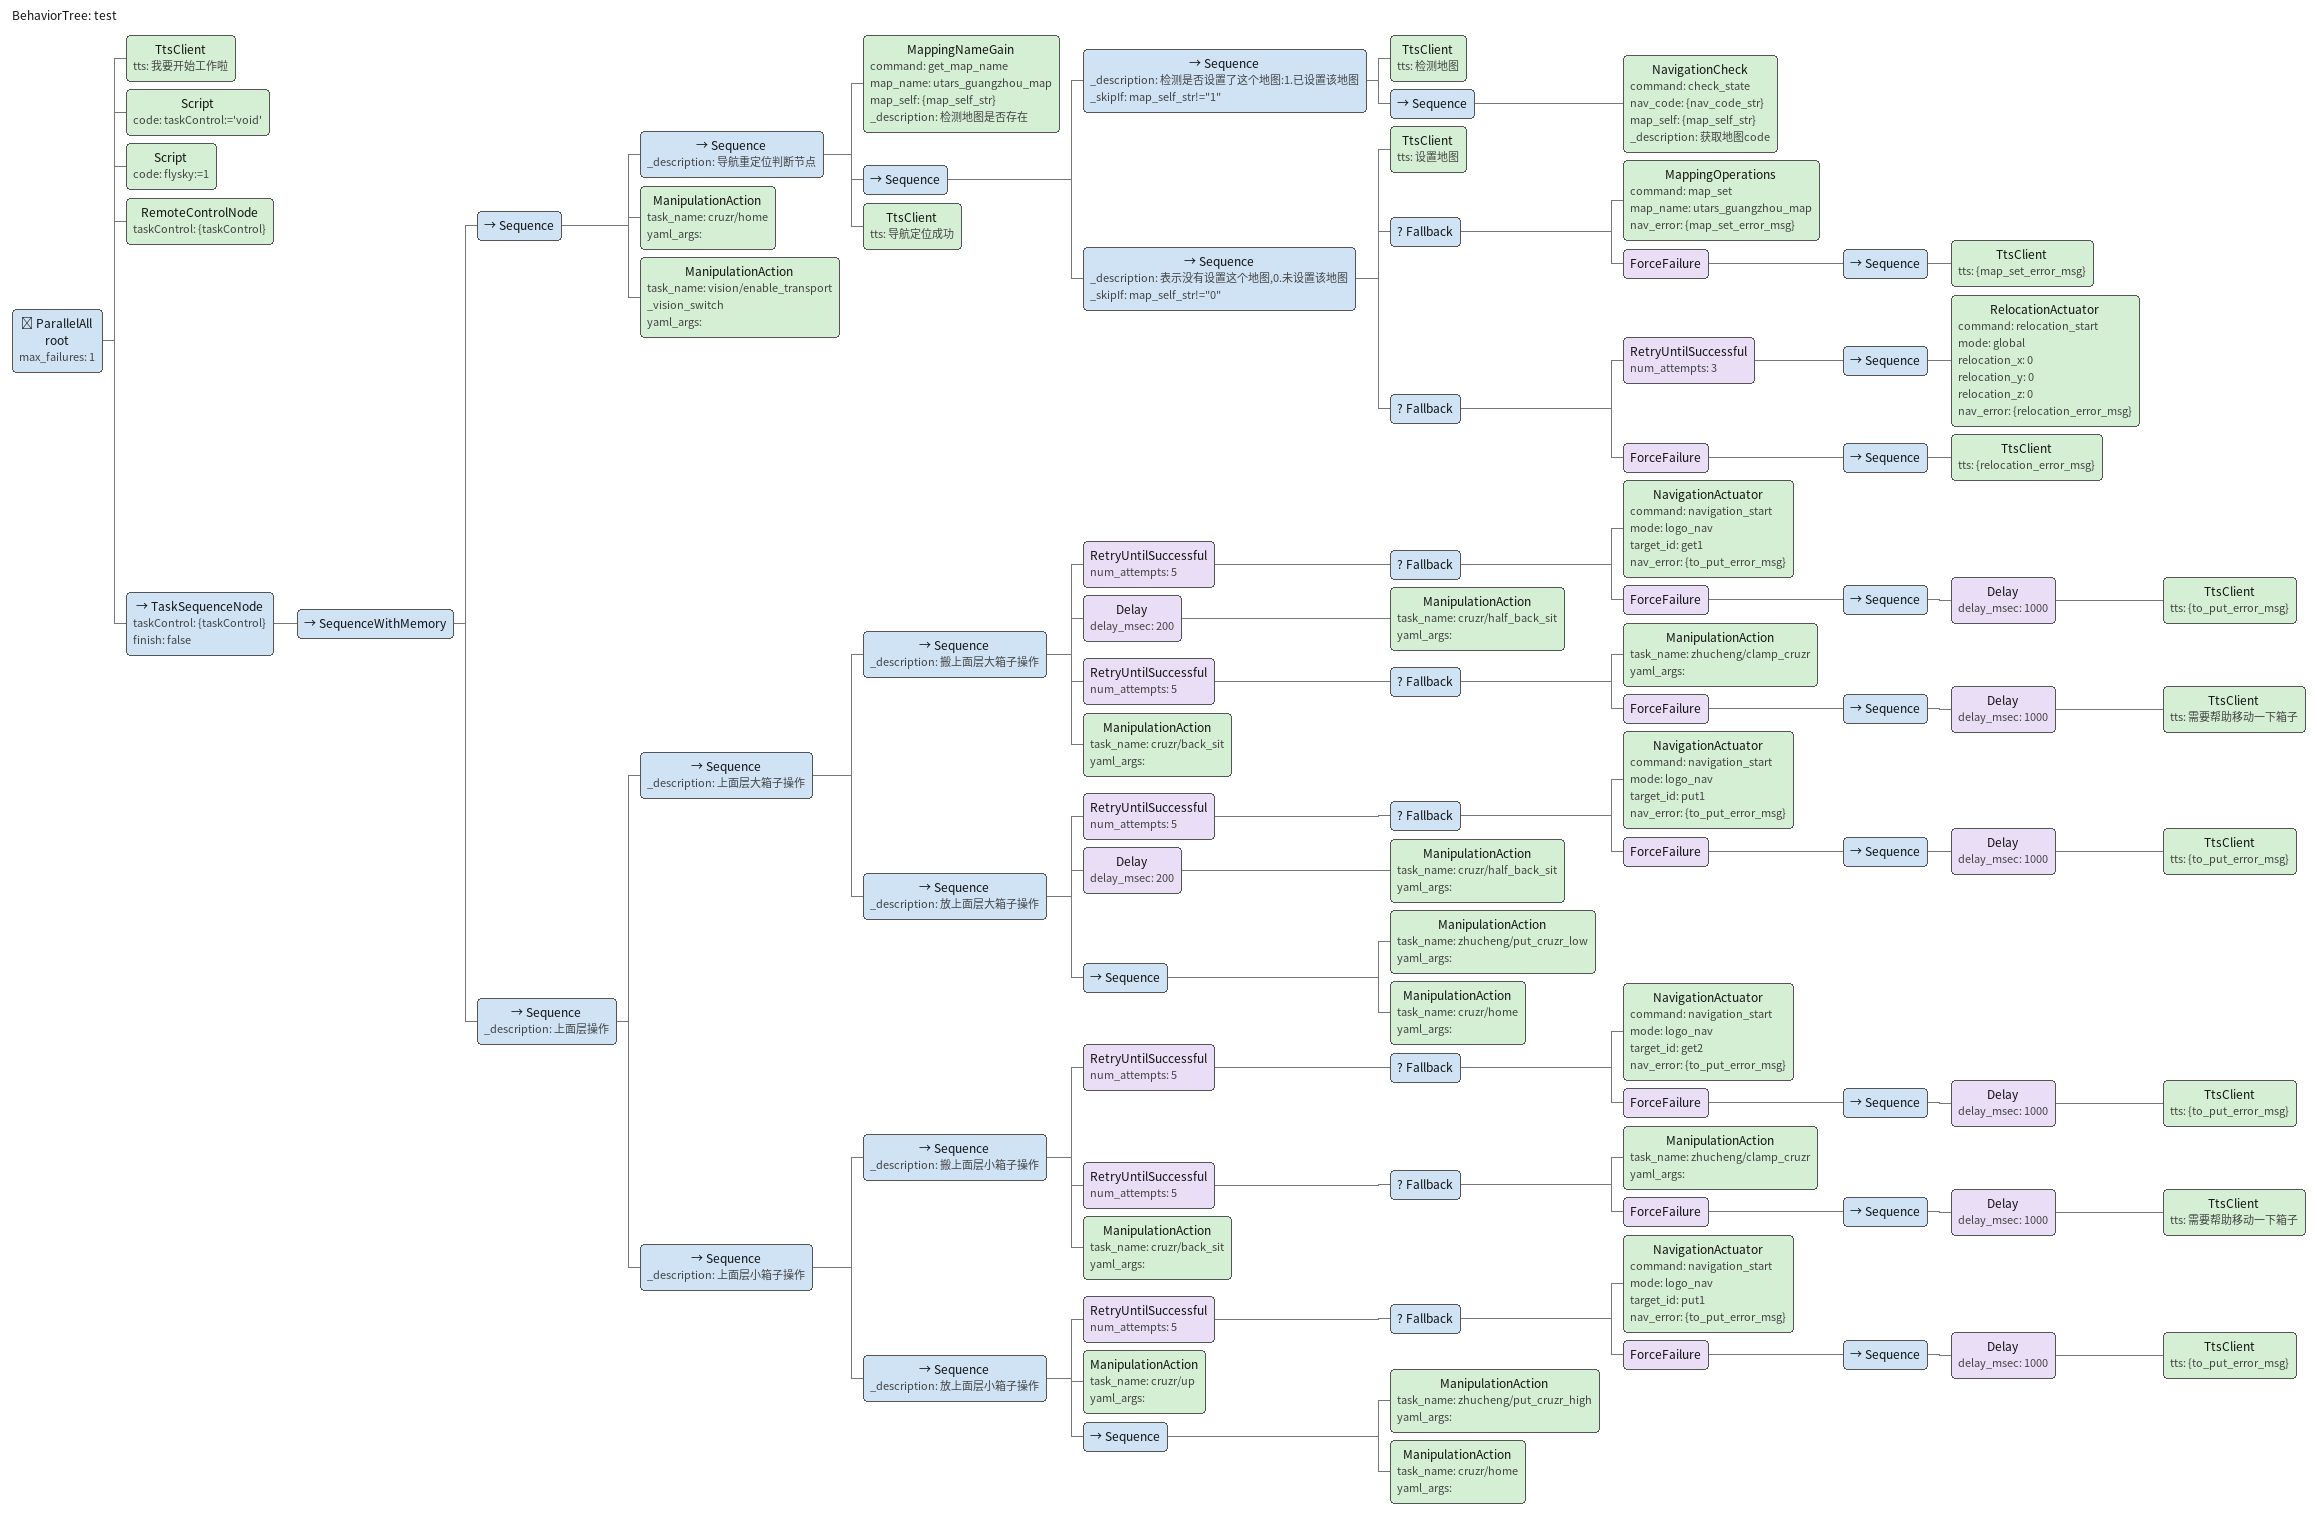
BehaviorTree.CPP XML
<?xml version="1.0" encoding="UTF-8"?>
<root BTCPP_format="4"
      main_tree_to_execute="test">
  <BehaviorTree ID="test">
    <ParallelAll name="root"
                 max_failures="1">
      <TtsClient tts="我要开始工作啦"/>
      <Script code=" taskControl:=&apos;void&apos;"/>
      <Script code=" flysky:=1"/>
      <RemoteControlNode taskControl="{taskControl}"/>
      <TaskSequenceNode taskControl="{taskControl}"
                        finish="false">
        <SequenceWithMemory>
          <Sequence>
            <Sequence _description="导航重定位判断节点">
              <MappingNameGain command="get_map_name"
                               map_name="utars_guangzhou_map"
                               map_self="{map_self_str}"
                               _description="检测地图是否存在"/>
              <Sequence>
                <Sequence _description="检测是否设置了这个地图:1.已设置该地图"
                          _skipIf="map_self_str!=&quot;1&quot;">
                  <TtsClient tts="检测地图"/>
                  <Sequence>
                    <NavigationCheck command="check_state"
                                     nav_code="{nav_code_str}"
                                     map_self="{map_self_str}"
                                     _description="获取地图code"/>
                  </Sequence>
                </Sequence>
                <Sequence _description="表示没有设置这个地图,0.未设置该地图"
                          _skipIf="map_self_str!=&quot;0&quot;">
                  <TtsClient tts="设置地图"/>
                  <Fallback>
                    <MappingOperations command="map_set"
                                       map_name="utars_guangzhou_map"
                                       nav_error="{map_set_error_msg}"/>
                    <ForceFailure>
                      <Sequence>
                        <TtsClient tts="{map_set_error_msg}"/>
                      </Sequence>
                    </ForceFailure>
                  </Fallback>
                  <Fallback>
                    <RetryUntilSuccessful num_attempts="3">
                      <Sequence>
                        <RelocationActuator command="relocation_start"
                                            mode="global"
                                            relocation_x="0"
                                            relocation_y="0"
                                            relocation_z="0"
                                            nav_error="{relocation_error_msg}"/>
                      </Sequence>
                    </RetryUntilSuccessful>
                    <ForceFailure>
                      <Sequence>
                        <TtsClient tts="{relocation_error_msg}"/>
                      </Sequence>
                    </ForceFailure>
                  </Fallback>
                </Sequence>
              </Sequence>
              <TtsClient tts="导航定位成功"/>
            </Sequence>
            <ManipulationAction task_name="cruzr/home"
                                yaml_args=""/>
            <ManipulationAction task_name="vision/enable_transport_vision_switch"
                                yaml_args=""/>
          </Sequence>
          <Sequence _description="上面层操作">
            <Sequence _description="上面层大箱子操作">
              <Sequence _description="搬上面层大箱子操作">
                <RetryUntilSuccessful num_attempts="5">
                  <Fallback>
                    <NavigationActuator command="navigation_start"
                                        mode="logo_nav"
                                        target_id="get1"
                                        nav_error="{to_put_error_msg}"/>
                    <ForceFailure>
                      <Sequence>
                        <Delay delay_msec="1000">
                          <TtsClient tts="{to_put_error_msg}"/>
                        </Delay>
                      </Sequence>
                    </ForceFailure>
                  </Fallback>
                </RetryUntilSuccessful>
                <Delay delay_msec="200">
                  <ManipulationAction task_name="cruzr/half_back_sit"
                                      yaml_args=""/>
                </Delay>

                <RetryUntilSuccessful num_attempts="5">
                  <Fallback>
                    <ManipulationAction task_name="zhucheng/clamp_cruzr"
                                        yaml_args=""/>
                    <ForceFailure>
                      <Sequence>
                        <Delay delay_msec="1000">
                          <TtsClient tts="需要帮助移动一下箱子"/>
                        </Delay>
                      </Sequence>
                    </ForceFailure>
                  </Fallback>
                </RetryUntilSuccessful>

                <ManipulationAction task_name="cruzr/back_sit"
                                    yaml_args=""/>
              </Sequence>
              <Sequence _description="放上面层大箱子操作">
                <RetryUntilSuccessful num_attempts="5">
                  <Fallback>
                    <NavigationActuator command="navigation_start"
                                        mode="logo_nav"
                                        target_id="put1"
                                        nav_error="{to_put_error_msg}"/>
                    <ForceFailure>
                      <Sequence>
                        <Delay delay_msec="1000">
                          <TtsClient tts="{to_put_error_msg}"/>
                        </Delay>
                      </Sequence>
                    </ForceFailure>
                  </Fallback>
                </RetryUntilSuccessful>
                <Delay delay_msec="200">
                  <ManipulationAction task_name="cruzr/half_back_sit"
                                      yaml_args=""/>
                </Delay>
                <Sequence>
                  <ManipulationAction task_name="zhucheng/put_cruzr_low"
                                      yaml_args=""/>
                  <ManipulationAction task_name="cruzr/home"
                                      yaml_args=""/>
                </Sequence>
              </Sequence>
            </Sequence>
            <Sequence _description="上面层小箱子操作">
              <Sequence _description="搬上面层小箱子操作">
                <RetryUntilSuccessful num_attempts="5">
                  <Fallback>
                    <NavigationActuator command="navigation_start"
                                        mode="logo_nav"
                                        target_id="get2"
                                        nav_error="{to_put_error_msg}"/>
                    <ForceFailure>
                      <Sequence>
                        <Delay delay_msec="1000">
                          <TtsClient tts="{to_put_error_msg}"/>
                        </Delay>
                      </Sequence>
                    </ForceFailure>
                  </Fallback>
                </RetryUntilSuccessful>

                <RetryUntilSuccessful num_attempts="5">
                  <Fallback>
                    <ManipulationAction task_name="zhucheng/clamp_cruzr"
                                        yaml_args=""/>
                    <ForceFailure>
                      <Sequence>
                        <Delay delay_msec="1000">
                          <TtsClient tts="需要帮助移动一下箱子"/>
                        </Delay>
                      </Sequence>
                    </ForceFailure>
                  </Fallback>
                </RetryUntilSuccessful>

                <ManipulationAction task_name="cruzr/back_sit"
                                    yaml_args=""/>
              </Sequence>
              <Sequence _description="放上面层小箱子操作">
                <RetryUntilSuccessful num_attempts="5">
                  <Fallback>
                    <NavigationActuator command="navigation_start"
                                        mode="logo_nav"
                                        target_id="put1"
                                        nav_error="{to_put_error_msg}"/>
                    <ForceFailure>
                      <Sequence>
                        <Delay delay_msec="1000">
                          <TtsClient tts="{to_put_error_msg}"/>
                        </Delay>
                      </Sequence>
                    </ForceFailure>
                  </Fallback>
                </RetryUntilSuccessful>
                <ManipulationAction task_name="cruzr/up"
                                    yaml_args=""/>
                <Sequence>
                  <ManipulationAction task_name="zhucheng/put_cruzr_high"
                                      yaml_args=""/>
                  <ManipulationAction task_name="cruzr/home"
                                      yaml_args=""/>
                </Sequence>
              </Sequence>
            </Sequence>
          </Sequence>
        </SequenceWithMemory>
      </TaskSequenceNode>
    </ParallelAll>
  </BehaviorTree>

</root>
